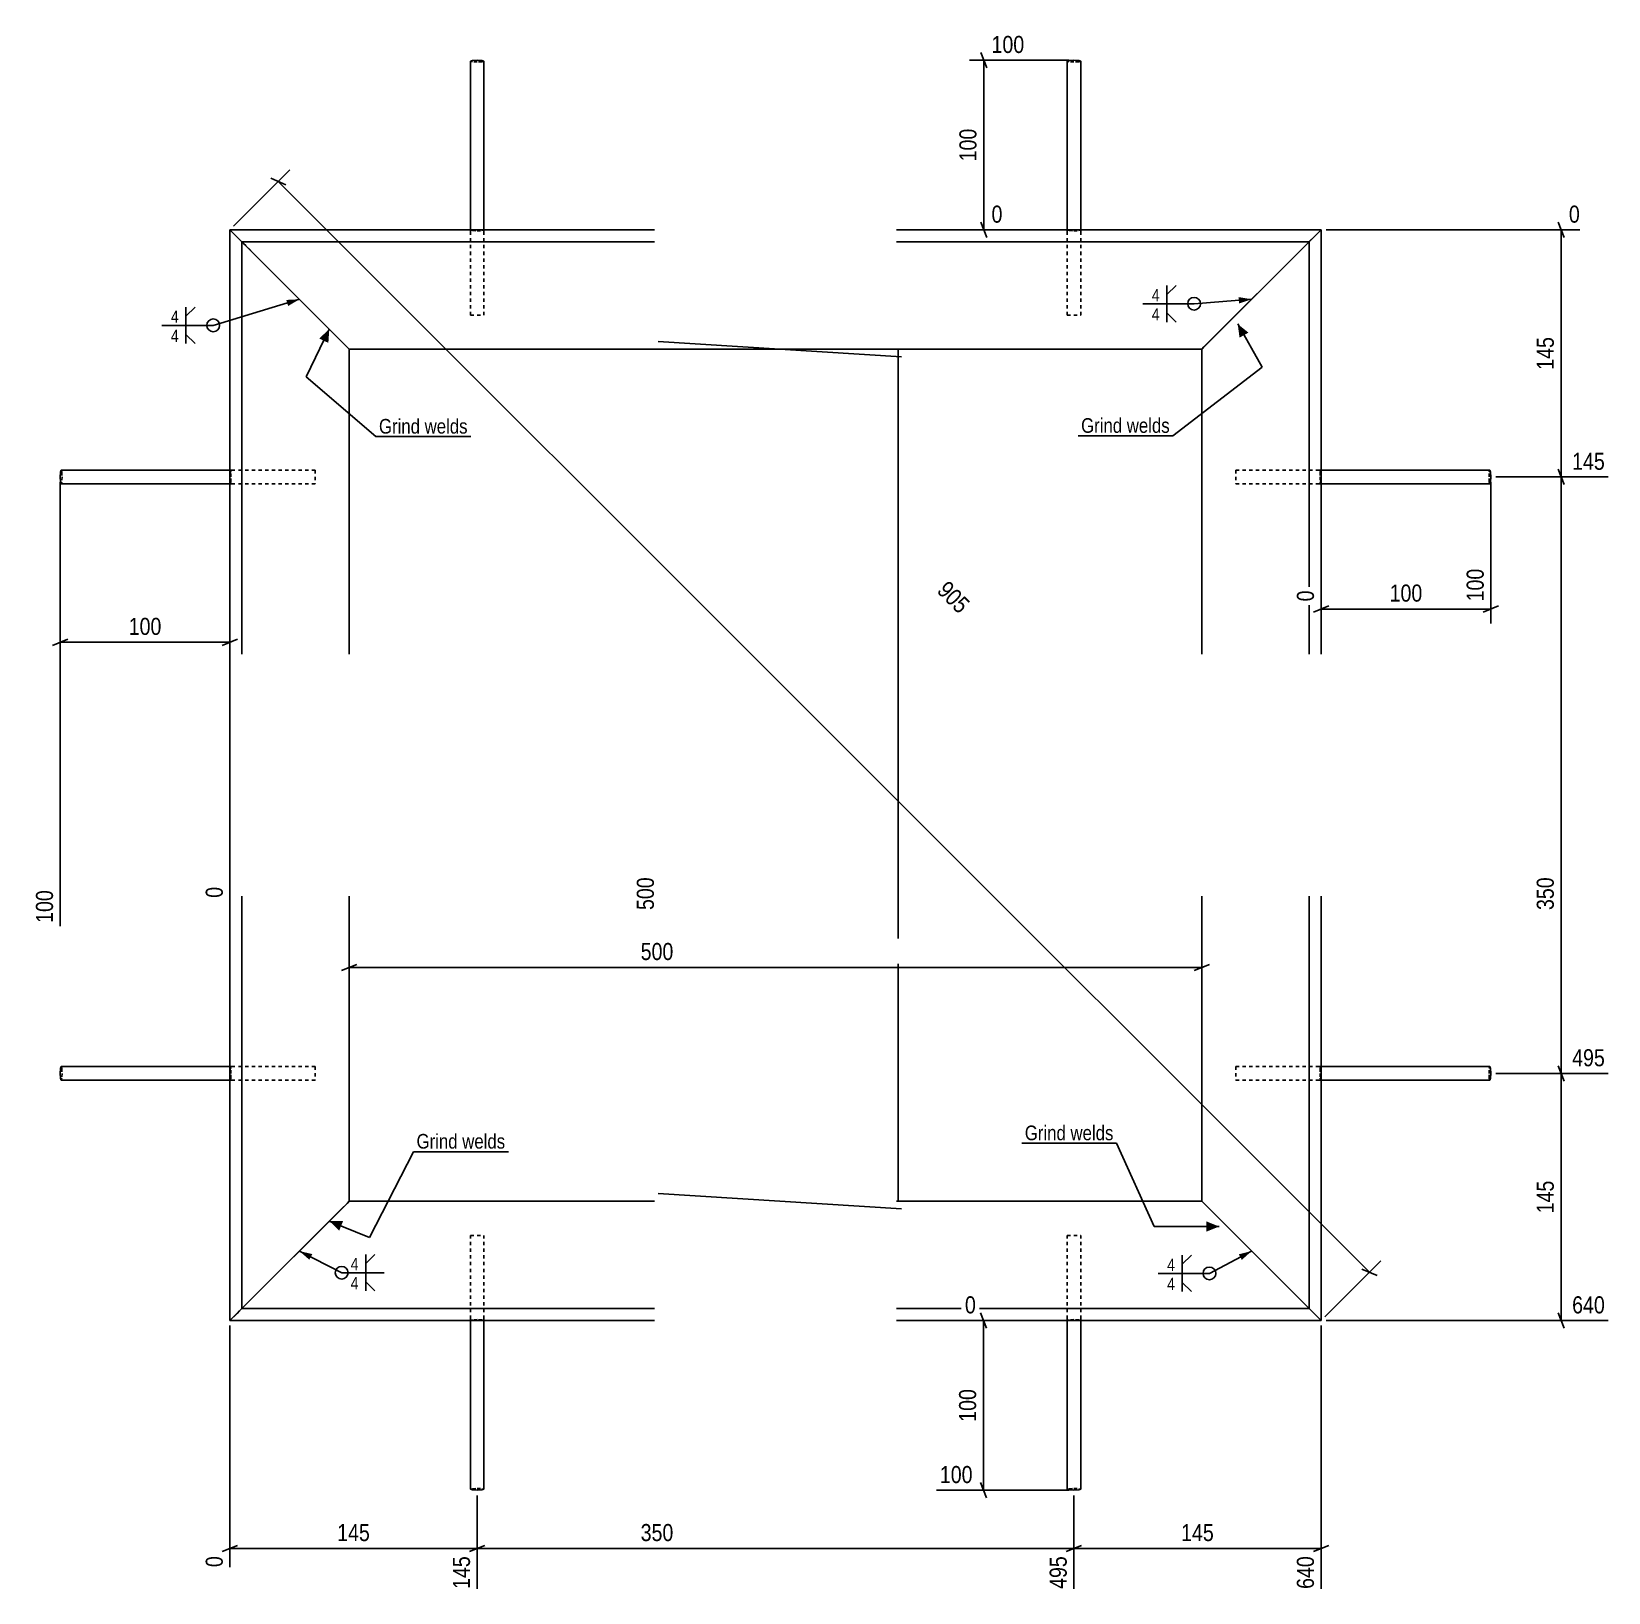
# Model space of a CAD drawing. Header units: millimetres. Extents: x 7 to 21308, y 5 to 921.
# Drawn here: x 6718 to 7643, y 5 to 921 of the extents above; entities that cross this region are included whole.
import ezdxf

# ---------------------------------------------------------------- set-up
doc = ezdxf.new("R2010")
doc.units = ezdxf.units.MM
doc.linetypes.add('DXK_LINE_DOT2', pattern=[3.9198, 1.9599, -1.9599])
for name, color, linetype in [('MÅLSÆTNING', 7, 'Continuous'), ('STÅL', 7, 'Continuous'), ('TEKST', 7, 'Continuous')]:
    doc.layers.add(name, color=color, linetype=linetype)
doc.styles.add('Arial Narrow', font='ARIALN.TTF', dxfattribs={"height": 0.2})

msp = doc.modelspace()

# ---------------------------------------------------------------- hatches: boundary and pattern name
at = {"layer": 'TEKST', "linetype": 'Continuous'}
for color, points in [(3, [(6867.43, 763.53), (6875.15, 763.9), (6868.52, 759.94)]), (3, [(7426.03, 765.19), (7433.65, 763.9), (7426.32, 761.45)]), (7, [(7426.55, 741.4), (7425.48, 749.41), (7431.77, 744.34)]), (7, [(6886.73, 740.91), (6892.68, 746.38), (6892.13, 738.32)]), (7, [(6898.5, 217.45), (6892.68, 223.04), (6900.75, 223.01)]), (7, [(7407.13, 222.84), (7414.62, 219.82), (7407.11, 216.84)]), (3, [(6880.97, 200.32), (6875.15, 205.41), (6882.68, 203.66)]), (3, [(7426.14, 203.56), (7433.64, 205.41), (7427.89, 200.24)])]:
    msp.add_hatch(color=color, dxfattribs=at).paths.add_polyline_path(points)

# ---------------------------------------------------------------- linework, layer by layer
at = {"layer": 'MÅLSÆTNING', "color": 7, "linetype": 'Continuous'}
for p, q in [((7278.4, 899.72), (7274.8, 908.72)), ((7326.4, 904.22), (7268.2, 904.22)), ((7276.6, 804.65), (7276.6, 904.22)), ((6836.52, 806.77), (6869.53, 839.78)), ((6867.2, 831.08), (6858.29, 834.9)), ((7274.8, 809.15), (7278.4, 800.15)), ((7617.03, 800.16), (7613.43, 809.16)), ((7253.92, 804.65), (7287.5, 804.65)), ((7477.4, 804.66), (7626.13, 804.66)), ((7615.23, 659.66), (7615.23, 804.66)), ((7248.94, 734.65), (7077.8, 734.65)), ((7228.2, 730.15), (7085.6, 739.15)), ((7226.4, 234.66), (7226.4, 734.65)), ((7576.97, 659.66), (7642.75, 659.66)), ((7576.97, 659.66), (7642.75, 659.66)), ((7613.43, 664.16), (7617.03, 655.16)), ((7617.03, 655.16), (7613.43, 664.16)), ((6734.83, 656.65), (6734.83, 396.1)), ((7573.97, 656.66), (7573.97, 573.75)), ((7474.4, 565.62), (7474.4, 593.05)), ((7478.9, 583.95), (7469.9, 580.35)), ((7569.47, 580.35), (7578.47, 583.95)), ((7474.4, 582.15), (7573.97, 582.15)), ((6739.33, 564.42), (6730.33, 560.82)), ((6829.9, 560.82), (6838.9, 564.42)), ((6834.4, 393.48), (6834.4, 571.02)), ((6734.83, 562.62), (6834.4, 562.62)), ((6904.4, 391), (6904.4, 363.44)), ((7404.39, 391), (7404.39, 363.44)), ((6908.9, 373.64), (6899.9, 370.04)), ((6904.4, 371.84), (7404.39, 371.84)), ((7399.89, 370.04), (7408.89, 373.64)), ((7576.97, 309.66), (7642.75, 309.66)), ((7617.03, 305.16), (7613.43, 314.16)), ((7615.23, 164.66), (7615.23, 309.66)), ((7085.6, 239.16), (7228.2, 230.16)), ((7228.4, 234.66), (7234.8, 234.66)), ((7476.52, 166.78), (7509.52, 199.78)), ((7498.28, 194.9), (7507.19, 191.09)), ((7278.2, 160.16), (7274.6, 169.16)), ((7613.43, 169.16), (7617.03, 160.16)), ((6834.4, 161.66), (6834.4, 20)), ((7275.64, 164.66), (7284.8, 164.66)), ((7276.4, 65.09), (7276.4, 164.66)), ((7474.39, 161.66), (7474.39, 7.2)), ((7477.39, 164.66), (7642.75, 164.66)), ((7326.4, 65.09), (7248.88, 65.09)), ((7274.6, 69.59), (7278.2, 60.59)), ((6979.4, 62.09), (6979.4, 7.2)), ((6979.4, 62.09), (6979.4, 7.2)), ((7329.4, 62.09), (7329.4, 7.2)), ((7329.4, 62.09), (7329.4, 7.2)), ((6838.9, 32.7), (6829.9, 29.1)), ((6834.4, 30.9), (6979.4, 30.9)), ((6983.9, 32.7), (6974.9, 29.1)), ((6974.9, 29.1), (6983.9, 32.7)), ((6979.4, 30.9), (7329.4, 30.9)), ((7333.9, 32.7), (7324.9, 29.1)), ((7324.9, 29.1), (7333.9, 32.7)), ((7329.4, 30.9), (7474.39, 30.9)), ((7469.89, 29.1), (7478.89, 32.7))]:
    msp.add_line(p, q, dxfattribs=at)
at = {"layer": 'STÅL', "color": 2, "linetype": 'Continuous'}
for p, q in [((6975.4, 903.68), (6976.57, 904.06)), ((6975.4, 903.68), (6975.4, 804.65)), ((6976.57, 904.06), (6979.4, 904.22)), ((6979.4, 904.22), (6982.23, 904.06)), ((6982.23, 904.06), (6983.4, 903.68)), ((6983.4, 903.68), (6983.4, 804.65)), ((7325.4, 903.68), (7326.57, 904.06)), ((7325.4, 903.68), (7325.4, 804.65)), ((7326.57, 904.06), (7329.4, 904.22)), ((7329.4, 904.22), (7332.23, 904.06)), ((7332.23, 904.06), (7333.4, 903.68)), ((7333.4, 903.68), (7333.4, 804.65)), ((6834.4, 555.65), (6834.4, 804.65)), ((6904.4, 734.65), (6834.4, 804.65)), ((6904.4, 734.65), (6834.4, 804.65)), ((7083.4, 804.65), (6834.4, 804.65)), ((6841.4, 555.65), (6841.4, 797.65)), ((7083.4, 797.65), (6841.4, 797.65)), ((7474.4, 804.65), (7225.4, 804.65)), ((7467.4, 797.65), (7225.4, 797.65)), ((7405.71, 735.97), (7468.71, 798.97)), ((7468.71, 798.96), (7405.72, 735.97)), ((7467.4, 555.65), (7467.4, 797.66)), ((7474.4, 804.66), (7468.71, 798.97)), ((7474.4, 804.65), (7468.72, 798.97)), ((7474.4, 555.65), (7474.4, 804.66)), ((6904.4, 555.65), (6904.4, 734.65)), ((6904.4, 734.65), (7083.4, 734.65)), ((7225.4, 734.65), (7404.4, 734.65)), ((7404.4, 734.65), (7405.71, 735.96)), ((7404.74, 735), (7404.4, 734.66)), ((7404.4, 734.66), (7404.4, 555.65)), ((7405.71, 735.97), (7404.74, 735)), ((6734.83, 659.65), (6734.99, 662.48)), ((6734.99, 656.82), (6734.83, 659.65)), ((6734.99, 662.48), (6735.37, 663.65)), ((6735.37, 655.65), (6734.99, 656.82)), ((6735.37, 663.65), (6834.4, 663.65)), ((7573.43, 663.66), (7474.4, 663.66)), ((7573.43, 663.66), (7573.81, 662.49)), ((7573.81, 656.83), (7573.43, 655.66)), ((7573.81, 662.49), (7573.97, 659.66)), ((7573.97, 659.66), (7573.81, 656.83)), ((6735.37, 655.65), (6834.4, 655.65)), ((7573.43, 655.66), (7474.4, 655.66)), ((6834.4, 164.65), (6834.4, 413.65)), ((6841.4, 171.65), (6841.4, 413.65)), ((6904.4, 234.65), (6904.4, 413.65)), ((7404.39, 413.65), (7404.39, 234.66)), ((7467.39, 171.66), (7467.39, 413.65)), ((7474.39, 164.66), (7474.39, 413.65)), ((6734.83, 309.65), (6734.99, 312.48)), ((6734.99, 306.82), (6734.83, 309.65)), ((6734.99, 312.48), (6735.37, 313.65)), ((6735.37, 305.65), (6734.99, 306.82)), ((6735.37, 313.65), (6834.4, 313.65)), ((6735.37, 305.65), (6834.4, 305.65)), ((7573.43, 313.66), (7474.39, 313.66)), ((7573.43, 305.66), (7474.39, 305.66)), ((7573.43, 313.66), (7573.81, 312.49)), ((7573.81, 306.83), (7573.43, 305.66)), ((7573.81, 312.49), (7573.97, 309.66)), ((7573.97, 309.66), (7573.81, 306.83)), ((6840.08, 170.35), (6903.08, 233.34)), ((6903.08, 233.33), (6899.9, 230.15)), ((6903.08, 233.35), (6904.4, 234.66)), ((6903.09, 233.34), (6904.06, 234.31)), ((6904.06, 234.31), (6904.4, 234.65)), ((6904.4, 234.66), (7083.4, 234.66)), ((7225.4, 234.66), (7404.39, 234.66)), ((7404.39, 234.66), (7404.74, 234.31)), ((7404.39, 234.66), (7474.39, 164.66)), ((7404.74, 234.31), (7474.39, 164.66)), ((6840.09, 170.34), (6899.9, 230.15)), ((6834.4, 164.66), (6840.08, 170.34)), ((6834.4, 164.65), (6838.62, 168.87)), ((6840.08, 170.33), (6838.62, 168.87)), ((6841.4, 171.66), (7083.4, 171.66)), ((7225.4, 171.66), (7467.39, 171.66)), ((7083.4, 164.66), (6834.4, 164.66)), ((6975.4, 65.63), (6975.4, 164.66)), ((6983.4, 65.63), (6983.4, 164.66)), ((7474.39, 164.66), (7225.4, 164.66)), ((7325.4, 65.63), (7325.4, 164.66)), ((7333.4, 65.63), (7333.4, 164.66)), ((6976.57, 65.24), (6975.4, 65.63)), ((6979.4, 65.09), (6976.57, 65.24)), ((6982.22, 65.24), (6979.4, 65.09)), ((6983.4, 65.63), (6982.22, 65.24)), ((7326.57, 65.24), (7325.4, 65.63)), ((7329.4, 65.09), (7326.57, 65.24)), ((7332.22, 65.24), (7329.4, 65.09)), ((7333.4, 65.63), (7332.22, 65.24))]:
    msp.add_line(p, q, dxfattribs=at)
at = {"layer": 'STÅL', "color": 7, "linetype": 'DXK_LINE_DOT2'}
for p, q in [((6976.57, 903.3), (6975.4, 903.68)), ((6979.4, 903.14), (6976.57, 903.3)), ((6982.23, 903.3), (6979.4, 903.14)), ((6983.4, 903.68), (6982.23, 903.3)), ((7326.57, 903.3), (7325.4, 903.68)), ((7329.4, 903.14), (7326.57, 903.3)), ((7332.23, 903.3), (7329.4, 903.14)), ((7333.4, 903.68), (7332.23, 903.3)), ((6836.9, 802.15), (6850.4, 788.65)), ((6975.4, 804.38), (6975.4, 804.65)), ((6975.4, 804.38), (6976.57, 804.57)), ((6975.4, 803.61), (6975.4, 804.38)), ((6975.4, 804.38), (6976.57, 804.19)), ((6975.4, 803.61), (6975.4, 754.65)), ((6979.4, 804.65), (6976.57, 804.57)), ((6976.57, 804.19), (6979.4, 804.11)), ((6982.23, 804.57), (6979.4, 804.65)), ((6979.4, 804.11), (6982.23, 804.19)), ((6983.4, 804.38), (6982.23, 804.57)), ((6982.23, 804.19), (6983.4, 804.38)), ((6983.4, 804.38), (6983.4, 804.65)), ((6983.4, 803.61), (6983.4, 804.38)), ((6983.4, 803.61), (6983.4, 754.65)), ((7325.4, 804.38), (7325.4, 804.65)), ((7325.4, 804.38), (7326.57, 804.57)), ((7325.4, 803.61), (7325.4, 804.38)), ((7325.4, 804.38), (7326.57, 804.19)), ((7325.4, 803.61), (7325.4, 754.65)), ((7329.4, 804.65), (7326.57, 804.57)), ((7326.57, 804.19), (7329.4, 804.11)), ((7332.23, 804.57), (7329.4, 804.65)), ((7329.4, 804.11), (7332.23, 804.19)), ((7333.4, 804.38), (7332.23, 804.57)), ((7332.23, 804.19), (7333.4, 804.38)), ((7333.4, 804.38), (7333.4, 804.65)), ((7333.4, 803.61), (7333.4, 804.38)), ((7333.4, 803.61), (7333.4, 754.65)), ((7474.4, 804.65), (7461.85, 792.09)), ((7468.71, 798.97), (7468.71, 798.97)), ((7468.72, 798.97), (7468.71, 798.96)), ((6975.4, 754.65), (6983.4, 754.65)), ((7325.4, 754.65), (7333.4, 754.65)), ((6901.62, 737.43), (6904.4, 734.65)), ((7404.75, 734.99), (7404.4, 734.65)), ((7405.71, 735.97), (7405.71, 735.97)), ((7405.72, 735.97), (7405.71, 735.96)), ((6735.37, 663.65), (6735.75, 662.48)), ((6735.75, 656.82), (6735.37, 655.65)), ((6735.75, 662.48), (6735.91, 659.65)), ((6735.91, 659.65), (6735.75, 656.82)), ((6834.4, 663.65), (6834.68, 663.65)), ((6834.48, 662.48), (6834.4, 659.65)), ((6834.4, 659.65), (6834.48, 656.82)), ((6834.68, 663.65), (6834.48, 662.48)), ((6834.68, 655.65), (6834.48, 656.82)), ((6835.45, 663.65), (6834.68, 663.65)), ((6834.87, 662.48), (6834.68, 663.65)), ((6834.68, 655.65), (6834.87, 656.82)), ((6834.95, 659.65), (6834.87, 662.48)), ((6834.87, 656.82), (6834.95, 659.65)), ((6884.4, 663.65), (6835.45, 663.65)), ((6884.4, 663.65), (6884.4, 655.65)), ((7473.35, 663.66), (7424.39, 663.66)), ((7424.39, 663.66), (7424.39, 655.66)), ((7473.35, 663.66), (7474.12, 663.66)), ((7473.93, 662.49), (7473.85, 659.66)), ((7473.85, 659.66), (7473.93, 656.83)), ((7474.12, 663.66), (7473.93, 662.49)), ((7473.93, 656.83), (7474.12, 655.66)), ((7474.4, 663.66), (7474.12, 663.66)), ((7474.12, 663.66), (7474.31, 662.49)), ((7474.12, 655.66), (7474.31, 656.83)), ((7474.39, 659.66), (7474.31, 662.49)), ((7474.31, 656.83), (7474.39, 659.66)), ((7572.89, 659.66), (7573.05, 662.49)), ((7573.05, 656.83), (7572.89, 659.66)), ((7573.05, 662.49), (7573.43, 663.66)), ((7573.43, 655.66), (7573.05, 656.83)), ((6834.4, 655.65), (6834.68, 655.65)), ((6835.45, 655.65), (6834.68, 655.65)), ((6884.4, 655.65), (6835.45, 655.65)), ((7473.35, 655.66), (7424.39, 655.66)), ((7473.35, 655.66), (7474.12, 655.66)), ((7474.4, 655.66), (7474.12, 655.66)), ((6735.37, 313.65), (6735.75, 312.48)), ((6735.75, 306.82), (6735.37, 305.65)), ((6735.75, 312.48), (6735.91, 309.65)), ((6735.91, 309.65), (6735.75, 306.82)), ((6834.4, 313.65), (6834.68, 313.65)), ((6834.48, 312.48), (6834.4, 309.65)), ((6834.4, 309.65), (6834.48, 306.82)), ((6834.4, 305.65), (6834.68, 305.65)), ((6834.68, 313.65), (6834.48, 312.48)), ((6834.68, 305.65), (6834.48, 306.82)), ((6835.45, 313.65), (6834.68, 313.65)), ((6834.87, 312.48), (6834.68, 313.65)), ((6834.68, 305.65), (6834.87, 306.82)), ((6835.45, 305.65), (6834.68, 305.65)), ((6834.95, 309.65), (6834.87, 312.48)), ((6834.87, 306.82), (6834.95, 309.65)), ((6884.4, 313.65), (6835.45, 313.65)), ((6884.4, 305.65), (6835.45, 305.65)), ((6884.4, 313.65), (6884.4, 305.65)), ((7473.35, 313.66), (7424.39, 313.66)), ((7424.39, 313.66), (7424.39, 305.66)), ((7473.35, 305.66), (7424.39, 305.66)), ((7473.35, 313.66), (7474.12, 313.66)), ((7473.35, 305.66), (7474.12, 305.66)), ((7473.93, 312.49), (7473.85, 309.66)), ((7473.85, 309.66), (7473.93, 306.83)), ((7474.12, 313.66), (7473.93, 312.49)), ((7473.93, 306.83), (7474.12, 305.66)), ((7474.39, 313.66), (7474.12, 313.66)), ((7474.12, 313.66), (7474.31, 312.49)), ((7474.12, 305.66), (7474.31, 306.83)), ((7474.39, 305.66), (7474.12, 305.66)), ((7474.39, 309.66), (7474.31, 312.49)), ((7474.31, 306.83), (7474.39, 309.66)), ((7572.89, 309.66), (7573.04, 312.49)), ((7573.04, 306.83), (7572.89, 309.66)), ((7573.04, 312.49), (7573.43, 313.66)), ((7573.43, 305.66), (7573.04, 306.83)), ((6899.9, 230.16), (6903.08, 233.35)), ((6903.09, 233.34), (6903.08, 233.33)), ((6904.05, 234.32), (6904.4, 234.66)), ((6975.4, 165.7), (6975.4, 214.66)), ((6975.4, 214.66), (6983.4, 214.66)), ((6983.4, 165.7), (6983.4, 214.66)), ((7325.4, 165.7), (7325.4, 214.66)), ((7325.4, 214.66), (7333.4, 214.66)), ((7333.4, 165.7), (7333.4, 214.66)), ((6836.9, 167.16), (6840.08, 170.35)), ((6836.9, 167.15), (6838.62, 168.87)), ((6840.08, 170.33), (6840.09, 170.34)), ((7474.39, 164.66), (7471.89, 167.16)), ((6975.4, 165.7), (6975.4, 164.93)), ((6976.57, 165.12), (6975.4, 164.93)), ((6975.4, 164.66), (6975.4, 164.93)), ((6975.4, 164.93), (6976.57, 164.74)), ((6979.4, 165.2), (6976.57, 165.12)), ((6976.57, 164.74), (6979.4, 164.66)), ((6982.22, 165.12), (6979.4, 165.2)), ((6979.4, 164.66), (6982.22, 164.74)), ((6983.4, 164.93), (6982.22, 165.12)), ((6983.4, 164.93), (6982.22, 164.74)), ((6983.4, 165.7), (6983.4, 164.93)), ((6983.4, 164.66), (6983.4, 164.93)), ((7325.4, 165.7), (7325.4, 164.93)), ((7326.57, 165.12), (7325.4, 164.93)), ((7325.4, 164.66), (7325.4, 164.93)), ((7325.4, 164.93), (7326.57, 164.74)), ((7329.4, 165.2), (7326.57, 165.12)), ((7326.57, 164.74), (7329.4, 164.66)), ((7332.23, 165.12), (7329.4, 165.2)), ((7329.4, 164.66), (7332.23, 164.74)), ((7333.4, 164.93), (7332.23, 165.12)), ((7333.4, 164.93), (7332.23, 164.74)), ((7333.4, 165.7), (7333.4, 164.93)), ((7333.4, 164.66), (7333.4, 164.93)), ((6975.4, 65.63), (6976.57, 66.01)), ((6976.57, 66.01), (6979.4, 66.17)), ((6979.4, 66.17), (6982.22, 66.01)), ((6982.22, 66.01), (6983.4, 65.63)), ((7325.4, 65.63), (7326.57, 66.01)), ((7326.57, 66.01), (7329.4, 66.17)), ((7329.4, 66.17), (7332.22, 66.01)), ((7332.22, 66.01), (7333.4, 65.63))]:
    msp.add_line(p, q, dxfattribs=at)
at = {"layer": 'TEKST', "color": 3, "linetype": 'Continuous'}
for p, q in [((6875.15, 763.9), (6824.58, 748.62)), ((7433.65, 763.9), (7399.92, 761.28)), ((6875.15, 205.41), (6899.96, 192.72)), ((7433.64, 205.41), (7408.91, 192.32))]:
    msp.add_line(p, q, dxfattribs=at)
at = {"layer": 'TEKST', "color": 7, "linetype": 'Continuous'}
for p, q in [((7425.48, 749.41), (7439.77, 724.04)), ((6892.68, 746.38), (6879.19, 718.31)), ((6892.68, 223.04), (6916.27, 213.48)), ((7414.62, 219.82), (7376.4, 219.91))]:
    msp.add_line(p, q, dxfattribs=at)
at = {"layer": 'TEKST', "color": 3, "linetype": 'Continuous'}
for centre, start, end in [((7399.92, 761.28), 90, 270), ((7399.92, 761.28), 270, 90), ((6824.58, 748.62), 90, 270), ((6824.58, 748.62), 270, 90), ((6899.96, 192.72), 90, 270), ((7408.91, 192.32), 90, 270), ((7408.91, 192.32), 270, 90)]:
    msp.add_arc(centre, 3.75, start, end, dxfattribs=at)

# ---------------------------------------------------------------- wipeouts: each hides what was drawn before it
at = {"color": 0}
for points, layer in [([(7085.15, 565.85), (7070.45, 565.85), (7070.45, 403.46), (7085.15, 403.46)], 'MÅLSÆTNING'), ([(6804.93, 749.52), (6804.93, 758.22), (6799.16, 758.22), (6799.16, 749.52)], 'TEKST')]:
    msp.add_wipeout(points, dxfattribs=at).dxf.layer = layer

# ---------------------------------------------------------------- next in the draw order: linework, layer by layer
at = {"layer": 'TEKST', "color": 3, "linetype": 'Continuous'}
for p, q in [((6808.62, 753.98), (6808.62, 759.34)), ((6808.62, 753.98), (6813.97, 759.34)), ((6808.62, 748.62), (6808.62, 753.98))]:
    msp.add_line(p, q, dxfattribs=at)

# ---------------------------------------------------------------- next in the draw order: texts
at = {"layer": 'MÅLSÆTNING', "color": 3, "style": 'Arial Narrow'}
msp.add_text('500', height=10.021, rotation=90.00021, dxfattribs=at).set_placement((7083.05, 405.56))

# ---------------------------------------------------------------- next in the draw order: wipeouts: each hides what was drawn before it
at = {"color": 0, "linetype": 'Continuous'}
for points in [[(7302.4, 906.32), (7302.4, 921.02), (7279, 921.02), (7279, 906.32)], [(7289.6, 806.75), (7289.6, 821.45), (7279, 821.45), (7279, 806.75)], [(7628.23, 806.76), (7628.23, 821.46), (7617.63, 821.46), (7617.63, 806.76)], [(7571.87, 607.94), (7557.17, 607.94), (7557.17, 584.55), (7571.87, 584.55)], [(6732.73, 558.31), (6718.03, 558.31), (6718.03, 395.91), (6732.73, 395.91)], [(6832.3, 560.22), (6817.6, 560.22), (6817.6, 410.62), (6832.3, 410.62)], [(7642.94, 311.76), (7642.94, 326.46), (7619.54, 326.46), (7619.54, 311.76)], [(7274, 166.76), (7274, 181.46), (7263.4, 181.46), (7263.4, 166.76)], [(7642.94, 166.76), (7642.94, 181.46), (7619.54, 181.46), (7619.54, 166.76)], [(7272.08, 67.19), (7272.08, 81.89), (7248.69, 81.89), (7248.69, 67.19)], [(6832.3, 28.5), (6817.6, 28.5), (6817.6, 17.9), (6832.3, 17.9)], [(6977.3, 28.5), (6962.6, 28.5), (6962.6, 5.1), (6977.3, 5.1)], [(7327.3, 28.5), (7312.6, 28.5), (7312.6, 5.1), (7327.3, 5.1)], [(7472.29, 28.5), (7457.59, 28.5), (7457.59, 5.1), (7472.29, 5.1)]]:
    msp.add_wipeout(points, dxfattribs=at).dxf.layer = 'MÅLSÆTNING'
at = {"color": 0}
for points in [[(7274.35, 866.13), (7259.65, 866.13), (7259.65, 842.74), (7274.35, 842.74)], [(7612.98, 743.86), (7598.28, 743.86), (7598.28, 720.46), (7612.98, 720.46)], [(7535.88, 584.4), (7535.88, 599.1), (7512.48, 599.1), (7512.48, 584.4)], [(6796.31, 564.87), (6796.31, 579.57), (6772.92, 579.57), (6772.92, 564.87)], [(7612.98, 248.86), (7598.28, 248.86), (7598.28, 225.46), (7612.98, 225.46)], [(7274.15, 126.57), (7259.45, 126.57), (7259.45, 103.17), (7274.15, 103.17)], [(6918.59, 33.15), (6918.59, 47.85), (6895.2, 47.85), (6895.2, 33.15)], [(7235.59, 33.15), (7235.59, 47.85), (7073.2, 47.85), (7073.2, 33.15)], [(7413.59, 33.15), (7413.59, 47.85), (7390.2, 47.85), (7390.2, 33.15)]]:
    msp.add_wipeout(points, dxfattribs=at).dxf.layer = 'MÅLSÆTNING'

# ---------------------------------------------------------------- next in the draw order: linework, layer by layer
at = {"layer": 'MÅLSÆTNING', "color": 7, "linetype": 'Continuous'}
for p, q in [((6862.74, 832.99), (7502.73, 193)), ((7615.23, 309.66), (7615.23, 659.66)), ((7576.97, 309.66), (7642.75, 309.66)), ((7613.43, 314.16), (7617.03, 305.16))]:
    msp.add_line(p, q, dxfattribs=at)

# ---------------------------------------------------------------- next in the draw order: texts
at = {"layer": 'MÅLSÆTNING', "color": 3, "linetype": 'Continuous', "style": 'Arial Narrow'}
for s, height, p in [('100', 10.021, (7281.1, 908.42)), ('0', 10.02, (7281.1, 808.85)), ('0', 10.02, (7619.73, 808.86)), ('495', 10.021, (7621.64, 313.86)), ('0', 10.02, (7265.5, 168.86)), ('640', 10.021, (7621.64, 168.86)), ('100', 10.021, (7250.79, 69.29))]:
    msp.add_text(s, height=height, dxfattribs=at).set_placement(p)
at = {"layer": 'MÅLSÆTNING', "color": 3, "style": 'Arial Narrow'}
for s, p in [('100', (7272.25, 844.84)), ('145', (7610.88, 722.56)), ('145', (7610.88, 227.56)), ('100', (7272.05, 105.27))]:
    msp.add_text(s, height=10.021, rotation=90.00021, dxfattribs=at).set_placement(p)
at = {"layer": 'MÅLSÆTNING', "color": 3, "linetype": 'Continuous', "style": 'Arial Narrow'}
for s, height, p in [('100', 10.021, (7569.77, 586.65)), ('100', 10.021, (6730.63, 398.01)), ('0', 10.02, (6830.2, 412.72)), ('0', 10.02, (6830.2, 20)), ('145', 10.021, (6975.2, 7.2)), ('495', 10.021, (7325.2, 7.2)), ('640', 10.021, (7470.19, 7.2))]:
    msp.add_text(s, height=height, rotation=90.00021, dxfattribs=at).set_placement(p)
at = {"layer": 'MÅLSÆTNING', "color": 3, "style": 'Arial Narrow'}
for s, p in [('100', (7514.58, 586.5)), ('100', (6775.02, 566.97)), ('145', (6897.3, 35.25)), ('350', (7075.3, 35.25)), ('145', (7392.3, 35.25))]:
    msp.add_text(s, height=10.021, dxfattribs=at).set_placement(p)

# ---------------------------------------------------------------- next in the draw order: wipeouts: each hides what was drawn before it
at = {"color": 0, "linetype": 'Continuous'}
msp.add_wipeout([(6804.93, 738.27), (6804.93, 746.97), (6799.16, 746.97), (6799.16, 738.27)], dxfattribs=at).dxf.layer = 'TEKST'

# ---------------------------------------------------------------- next in the draw order: linework, layer by layer
at = {"layer": 'TEKST', "color": 3, "linetype": 'Continuous'}
for p, q in [((6794.51, 748.62), (6824.58, 748.62)), ((6808.62, 748.62), (6808.62, 743.27)), ((6808.62, 743.27), (6808.62, 737.91)), ((6808.62, 743.27), (6813.97, 737.91))]:
    msp.add_line(p, q, dxfattribs=at)

# ---------------------------------------------------------------- next in the draw order: texts
at = {"layer": 'TEKST', "color": 3, "style": 'Arial Narrow'}
msp.add_text('4', height=7.16, dxfattribs=at).set_placement((6799.76, 750.12))
at = {"layer": 'TEKST', "color": 3, "linetype": 'Continuous', "style": 'Arial Narrow'}
msp.add_text('4', height=7.16, dxfattribs=at).set_placement((6799.76, 738.87))

# ---------------------------------------------------------------- next in the draw order: wipeouts: each hides what was drawn before it
at = {"color": 0, "linetype": 'Continuous'}
for points, layer in [([(7642.94, 661.76), (7642.94, 676.46), (7619.54, 676.46), (7619.54, 661.76)], 'MÅLSÆTNING'), ([(7472.3, 595.15), (7457.6, 595.15), (7457.6, 584.55), (7472.3, 584.55)], 'MÅLSÆTNING'), ([(6973.86, 685.1), (6973.86, 694.1), (6921.8, 694.1), (6921.8, 685.1)], 'TEKST'), ([(7385.68, 685.55), (7385.68, 694.55), (7333.62, 694.55), (7333.62, 685.55)], 'TEKST'), ([(7352.66, 270.47), (7352.66, 279.47), (7300.6, 279.47), (7300.6, 270.47)], 'TEKST'), ([(6995.9, 265.55), (6995.9, 274.55), (6943.84, 274.55), (6943.84, 265.55)], 'TEKST')]:
    msp.add_wipeout(points, dxfattribs=at).dxf.layer = layer
at = {"color": 0}
for points, layer in [([(7262.1, 575.81), (7272.49, 586.21), (7255.95, 602.75), (7245.56, 592.36)], 'MÅLSÆTNING'), ([(7612.98, 565.86), (7598.28, 565.86), (7598.28, 403.46), (7612.98, 403.46)], 'MÅLSÆTNING'), ([(7235.59, 374.09), (7235.59, 388.79), (7073.2, 388.79), (7073.2, 374.09)], 'MÅLSÆTNING'), ([(7380.27, 762.18), (7380.27, 770.88), (7374.5, 770.88), (7374.5, 762.18)], 'TEKST'), ([(6910.38, 193.62), (6910.38, 202.32), (6904.61, 202.32), (6904.61, 193.62)], 'TEKST'), ([(7389.26, 193.22), (7389.26, 201.92), (7383.49, 201.92), (7383.49, 193.22)], 'TEKST')]:
    msp.add_wipeout(points, dxfattribs=at).dxf.layer = layer

# ---------------------------------------------------------------- next in the draw order: linework, layer by layer
at = {"layer": 'TEKST', "color": 3, "linetype": 'Continuous'}
for p, q in [((7383.95, 766.64), (7383.95, 772)), ((7383.95, 766.64), (7389.31, 772)), ((7383.95, 761.28), (7383.95, 766.64)), ((6914.07, 198.07), (6914.07, 203.43)), ((6914.07, 198.07), (6919.43, 203.43)), ((6914.07, 192.72), (6914.07, 198.07)), ((7392.95, 197.68), (7392.95, 203.04)), ((7392.95, 197.68), (7398.3, 203.04)), ((7392.95, 192.32), (7392.95, 197.68))]:
    msp.add_line(p, q, dxfattribs=at)
at = {"layer": 'TEKST', "color": 7, "linetype": 'Continuous'}
for p, q in [((7439.77, 724.04), (7387.48, 683.75)), ((6879.19, 718.31), (6920, 683.3)), ((6920, 683.3), (6975.66, 683.3)), ((7331.82, 683.75), (7387.48, 683.75)), ((7298.8, 268.67), (7354.46, 268.67)), ((7376.4, 219.91), (7354.46, 268.67)), ((6916.27, 213.48), (6942.04, 263.75)), ((6942.04, 263.75), (6997.7, 263.75))]:
    msp.add_line(p, q, dxfattribs=at)

# ---------------------------------------------------------------- next in the draw order: texts
at = {"layer": 'MÅLSÆTNING', "color": 3, "linetype": 'Continuous', "style": 'Arial Narrow'}
msp.add_text('145', height=10.021, dxfattribs=at).set_placement((7621.64, 663.86))
at = {"layer": 'MÅLSÆTNING', "color": 3, "style": 'Arial Narrow'}
for s, rotation, p in [('905', -45.00011, (7248.53, 592.36)), ('350', 90.00021, (7610.88, 405.56))]:
    msp.add_text(s, height=10.021, rotation=rotation, dxfattribs=at).set_placement(p)
at = {"layer": 'MÅLSÆTNING', "color": 3, "linetype": 'Continuous', "style": 'Arial Narrow'}
msp.add_text('0', height=10.02, rotation=90.00021, dxfattribs=at).set_placement((7470.2, 586.65))
at = {"layer": 'MÅLSÆTNING', "color": 3, "style": 'Arial Narrow'}
msp.add_text('500', height=10.021, dxfattribs=at).set_placement((7075.3, 376.19))
at = {"layer": 'TEKST', "color": 3, "linetype": 'Continuous', "style": 'Arial Narrow'}
for p in [(6921.8, 685.1), (7333.62, 685.55), (7300.6, 270.47), (6943.84, 265.55)]:
    msp.add_text('Grind welds', height=8.5898, dxfattribs=at).set_placement(p)

# ---------------------------------------------------------------- next in the draw order: wipeouts: each hides what was drawn before it
at = {"color": 0, "linetype": 'Continuous'}
for points in [[(7380.27, 750.93), (7380.27, 759.63), (7374.5, 759.63), (7374.5, 750.93)], [(6910.38, 182.37), (6910.38, 191.07), (6904.61, 191.07), (6904.61, 182.37)], [(7389.26, 181.97), (7389.26, 190.67), (7383.49, 190.67), (7383.49, 181.97)]]:
    msp.add_wipeout(points, dxfattribs=at).dxf.layer = 'TEKST'

# ---------------------------------------------------------------- next in the draw order: linework, layer by layer
at = {"layer": 'TEKST', "color": 3, "linetype": 'Continuous'}
for p, q in [((7369.85, 761.28), (7399.92, 761.28)), ((7383.95, 761.28), (7383.95, 755.93)), ((7383.95, 755.93), (7383.95, 750.57)), ((7383.95, 755.93), (7389.31, 750.57)), ((6899.96, 192.72), (6924.78, 192.72)), ((6914.07, 192.72), (6914.07, 187.36)), ((6914.07, 187.36), (6914.07, 182)), ((6914.07, 187.36), (6919.43, 182)), ((7378.84, 192.32), (7408.91, 192.32)), ((7392.95, 192.32), (7392.95, 186.97)), ((7392.95, 186.97), (7392.95, 181.61)), ((7392.95, 186.97), (7398.3, 181.61))]:
    msp.add_line(p, q, dxfattribs=at)
msp.add_arc((6899.96, 192.72), 3.75, 270, 90, dxfattribs=at)

# ---------------------------------------------------------------- next in the draw order: texts
at = {"layer": 'TEKST', "color": 3, "style": 'Arial Narrow'}
for p in [(7375.1, 762.78), (6905.21, 194.22), (7384.09, 193.82)]:
    msp.add_text('4', height=7.16, dxfattribs=at).set_placement(p)
at = {"layer": 'TEKST', "color": 3, "linetype": 'Continuous', "style": 'Arial Narrow'}
for p in [(7375.1, 751.53), (6905.21, 182.97), (7384.09, 182.57)]:
    msp.add_text('4', height=7.16, dxfattribs=at).set_placement(p)

doc.saveas('drawing.dxf')
